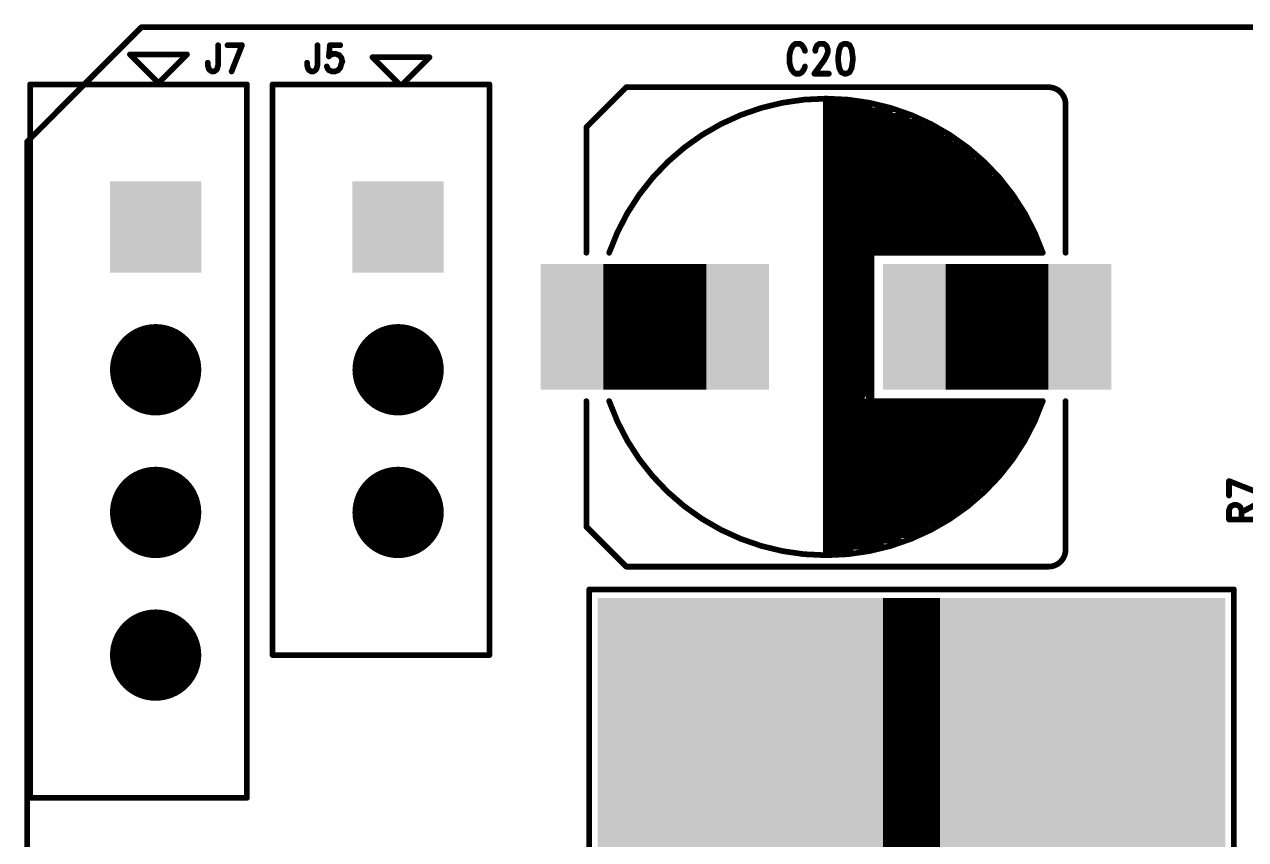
# Model space of a CAD drawing. Extents: x 100 to 134.1, y 89.7 to 148.
# Drawn here: x 99.95 to 121.35, y 133.77 to 148.05 of the extents above; entities that cross this region are included whole.
import ezdxf

# ---------------------------------------------------------------- set-up
doc = ezdxf.new("R2010")
doc.units = 0
doc.layers.get('0').update_dxf_attribs({"linetype": 'CONTINUOUS'})
doc.layers.add('MASK-TOP_PHO', color=3, linetype='CONTINUOUS')
doc.layers.add('SILK-TOP_PHO', color=14, linetype='CONTINUOUS')

# ---------------------------------------------------------------- blocks, each defined once
blk = doc.blocks.new('ROUND_1')
at = {"const_width": 0.050038}
blk.add_lwpolyline([(-0.025018, 0, 1), (0.025018, 0, 1)], format="xyb", close=True, dxfattribs=at)
blk = doc.blocks.new('SQUARE_28')
blk.add_solid([(0.799972, 0.799972), (0.799972, -0.799972), (-0.799972, 0.799972), (-0.799972, -0.799972)])
blk = doc.blocks.new('ROUND_49')
at = {"const_width": 0.799972}
blk.add_lwpolyline([(-0.399986, 0, 1), (0.399986, 0, 1)], format="xyb", close=True, dxfattribs=at)
blk = doc.blocks.new('SQUARE_171')
blk.add_solid([(1.099946, 1.099946), (1.099946, -1.099946), (-1.099946, 1.099946), (-1.099946, -1.099946)])
blk = doc.blocks.new('SQUARE_235')
blk.add_solid([(4.99999, 4.99999), (4.99999, -4.99999), (-4.99999, 4.99999), (-4.99999, -4.99999)])

msp = doc.modelspace()

# ---------------------------------------------------------------- linework, layer by layer
at = {"layer": 'MASK-TOP_PHO'}
for points, const_width in [([(102.00005, 147.999958), (100.000054, 145.999962)], 0.100076), ([(131.99999, 147.999958), (102.00005, 147.999958)], 0.100076), ([(100.000054, 145.999962), (100.000054, 102.00005)], 0.100076), ([(111.899954, 142.750032), (110.10011, 142.750032)], 2.199892), ([(117.899942, 142.750032), (116.100098, 142.750032)], 2.199892), ([(115.000024, 132.999988), (116.000022, 132.999988)], 9.99998)]:
    msp.add_lwpolyline(points, dxfattribs=dict(at, const_width=const_width))
at = {"layer": 'SILK-TOP_PHO', "const_width": 0.100076}
for points in [[(102.00005, 147.999958), (100.000054, 145.999962)], [(131.99999, 147.999958), (102.00005, 147.999958)], [(103.345488, 147.686014), (103.345488, 147.336002)], [(103.509064, 147.686014), (103.763572, 147.686014)], [(103.763572, 147.686014), (103.581708, 147.226528)], [(105.086404, 147.686014), (105.086404, 147.336002)], [(105.30459, 147.686014), (105.286302, 147.489164)], [(105.486454, 147.686014), (105.30459, 147.686014)], [(113.431828, 147.687538), (113.395506, 147.6375)], [(113.46815, 147.71243), (113.431828, 147.687538)], [(113.540794, 147.71243), (113.46815, 147.71243)], [(113.57737, 147.687538), (113.540794, 147.71243)], [(113.613692, 147.6375), (113.57737, 147.687538)], [(113.81359, 147.612608), (113.831878, 147.662392)], [(113.831878, 147.662392), (113.849912, 147.687538)], [(113.849912, 147.687538), (113.886488, 147.71243)], [(113.886488, 147.71243), (113.959132, 147.71243)], [(113.959132, 147.71243), (113.995454, 147.687538)], [(113.995454, 147.687538), (114.013742, 147.662392)], [(114.013742, 147.662392), (114.031776, 147.612608)], [(114.26825, 147.687538), (114.231928, 147.612608)], [(114.322606, 147.71243), (114.26825, 147.687538)], [(114.359182, 147.71243), (114.322606, 147.71243)], [(114.413538, 147.687538), (114.359182, 147.71243)], [(114.450114, 147.612608), (114.413538, 147.687538)], [(102.274878, 147.049998), (101.799898, 147.524978)], [(101.799898, 147.524978), (102.799896, 147.524978)], [(102.799896, 147.524978), (102.324916, 147.049998)], [(105.286302, 147.489164), (105.30459, 147.511008)], [(105.30459, 147.511008), (105.3592, 147.532852)], [(105.3592, 147.532852), (105.413556, 147.532852)], [(105.413556, 147.532852), (105.468166, 147.511008)], [(105.468166, 147.511008), (105.504488, 147.467066)], [(105.504488, 147.467066), (105.522776, 147.401534)], [(106.52506, 146.99996), (106.05008, 147.47494)], [(106.05008, 147.47494), (107.050078, 147.47494)], [(107.050078, 147.47494), (106.575098, 146.99996)], [(113.377218, 147.587462), (113.359184, 147.512532)], [(113.359184, 147.512532), (113.359184, 147.387564)], [(113.395506, 147.6375), (113.377218, 147.587462)], [(113.631726, 147.587462), (113.613692, 147.6375)], [(113.977166, 147.437602), (113.795556, 147.187412)], [(113.81359, 147.587462), (113.81359, 147.612608)], [(114.013742, 147.512532), (113.977166, 147.437602)], [(114.031776, 147.56257), (114.013742, 147.512532)], [(114.031776, 147.612608), (114.031776, 147.56257)], [(114.231928, 147.612608), (114.21364, 147.487386)], [(114.21364, 147.487386), (114.21364, 147.412456)], [(114.468148, 147.487386), (114.450114, 147.612608)], [(114.468148, 147.412456), (114.468148, 147.487386)], [(103.163624, 147.336002), (103.163624, 147.37969)], [(103.181912, 147.270216), (103.163624, 147.336002)], [(103.199946, 147.248372), (103.181912, 147.270216)], [(103.236268, 147.226528), (103.199946, 147.248372)], [(103.272844, 147.226528), (103.236268, 147.226528)], [(103.309166, 147.248372), (103.272844, 147.226528)], [(103.3272, 147.270216), (103.309166, 147.248372)], [(103.345488, 147.336002), (103.3272, 147.270216)], [(104.90454, 147.336002), (104.90454, 147.37969)], [(104.922828, 147.270216), (104.90454, 147.336002)], [(104.940862, 147.248372), (104.922828, 147.270216)], [(104.977184, 147.226528), (104.940862, 147.248372)], [(105.01376, 147.226528), (104.977184, 147.226528)], [(105.050082, 147.248372), (105.01376, 147.226528)], [(105.068116, 147.270216), (105.050082, 147.248372)], [(105.086404, 147.336002), (105.068116, 147.270216)], [(105.268268, 147.270216), (105.24998, 147.314158)], [(105.286302, 147.248372), (105.268268, 147.270216)], [(105.340912, 147.226528), (105.286302, 147.248372)], [(105.395522, 147.226528), (105.340912, 147.226528)], [(105.449878, 147.248372), (105.395522, 147.226528)], [(105.486454, 147.292314), (105.449878, 147.248372)], [(105.504488, 147.357846), (105.486454, 147.292314)], [(105.522776, 147.401534), (105.504488, 147.357846)], [(113.359184, 147.387564), (113.377218, 147.31238)], [(113.377218, 147.31238), (113.395506, 147.262596)], [(113.395506, 147.262596), (113.431828, 147.212558)], [(113.57737, 147.212558), (113.613692, 147.262596)], [(113.613692, 147.262596), (113.631726, 147.31238)], [(114.21364, 147.412456), (114.231928, 147.287488)], [(114.231928, 147.287488), (114.26825, 147.212558)], [(114.413538, 147.212558), (114.450114, 147.287488)], [(114.450114, 147.287488), (114.468148, 147.412456)], [(100.050092, 146.99996), (103.849932, 146.99996)], [(100.050092, 134.500112), (100.050092, 146.99996)], [(103.849932, 146.99996), (103.849932, 134.500112)], [(104.30002, 146.99996), (108.100114, 146.99996)], [(104.30002, 136.99998), (104.30002, 146.99996)], [(108.100114, 146.99996), (108.100114, 136.99998)], [(113.431828, 147.212558), (113.46815, 147.187412)], [(113.46815, 147.187412), (113.540794, 147.187412)], [(113.540794, 147.187412), (113.57737, 147.212558)], [(113.795556, 147.187412), (114.050064, 147.187412)], [(114.26825, 147.212558), (114.322606, 147.187412)], [(114.322606, 147.187412), (114.359182, 147.187412)], [(114.359182, 147.187412), (114.413538, 147.212558)], [(110.499906, 146.949922), (109.799882, 146.249898)], [(117.899942, 146.949922), (110.499906, 146.949922)], [(114.000026, 138.75004), (114.000026, 146.750024)], [(114.000026, 146.649948), (114.800126, 146.649948)], [(118.199916, 144.050004), (118.199916, 146.649948)], [(114.000026, 146.550126), (115.149884, 146.550126)], [(114.000026, 146.45005), (115.450112, 146.45005)], [(109.799882, 146.249898), (109.799882, 144.050004)], [(114.000026, 146.349974), (115.700048, 146.349974)], [(114.000026, 146.249898), (115.899946, 146.249898)], [(114.000026, 146.150076), (116.05006, 146.150076)], [(100.000054, 145.999962), (100.000054, 102.00005)], [(114.000026, 146.05), (116.19992, 146.05)], [(114.000026, 145.949924), (116.350034, 145.949924)], [(114.000026, 145.850102), (116.499894, 145.850102)], [(114.000026, 145.750026), (116.59997, 145.750026)], [(114.000026, 145.64995), (116.750084, 145.64995)], [(114.000026, 145.549874), (116.800122, 145.549874)], [(114.000026, 145.544032), (114.381026, 145.544032)], [(114.000026, 145.450052), (114.899948, 145.450052)], [(116.899944, 145.450052), (114.000026, 145.450052)], [(114.000026, 145.417032), (115.016026, 145.417032)], [(114.000026, 145.349976), (117.00002, 145.349976)], [(114.000026, 145.290032), (115.270026, 145.290032)], [(116.849906, 145.50009), (114.100102, 145.50009)], [(117.100096, 145.2499), (114.000026, 145.2499)], [(114.000026, 145.163032), (115.524026, 145.163032)], [(114.000026, 145.150078), (117.199918, 145.150078)], [(117.249956, 145.050002), (114.000026, 145.050002)], [(114.000026, 145.036032), (115.651026, 145.036032)], [(114.000026, 144.949926), (117.299994, 144.949926)], [(114.000026, 144.909032), (115.778026, 144.909032)], [(117.40007, 144.850104), (114.000026, 144.850104)], [(114.000026, 144.750028), (117.450108, 144.750028)], [(114.000026, 144.655032), (116.032026, 144.655032)], [(117.499892, 144.649952), (114.000026, 144.649952)], [(114.127026, 144.782032), (115.905026, 144.782032)], [(114.000026, 144.549876), (117.54993, 144.549876)], [(114.000026, 144.528032), (116.159026, 144.528032)], [(114.000026, 144.450054), (117.599968, 144.450054)], [(114.599974, 140.24991), (114.599974, 144.599914)], [(114.000026, 144.401032), (116.286026, 144.401032)], [(117.650006, 144.349978), (114.000026, 144.349978)], [(114.000026, 144.274032), (117.700044, 144.274032)], [(114.750088, 141.349984), (114.750088, 144.349978)], [(114.000026, 144.147032), (117.750082, 144.147032)], [(117.80012, 144.050004), (114.000026, 144.050004)], [(114.050064, 144.200118), (117.700044, 144.200118)], [(114.100102, 141.349984), (114.100102, 144.050004)], [(114.199924, 141.349984), (114.199924, 144.050004)], [(114.3, 141.400022), (114.3, 144.050004)], [(114.400076, 141.400022), (114.400076, 144.050004)], [(114.499898, 141.45006), (114.499898, 144.050004)], [(114.650012, 141.549882), (114.650012, 144.050004)], [(114.800126, 141.45006), (114.800126, 144.050004)], [(109.799882, 141.45006), (109.799882, 139.249912)], [(117.80012, 141.45006), (114.000026, 141.45006)], [(118.199916, 138.850116), (118.199916, 141.45006)], [(117.700044, 141.249908), (114.050064, 141.249908)], [(114.050826, 141.353032), (117.750082, 141.353032)], [(117.650006, 141.150086), (114.050064, 141.150086)], [(114.050064, 141.100048), (117.650006, 141.100048)], [(114.050826, 141.200632), (117.700044, 141.200632)], [(114.050826, 141.048232), (117.599968, 141.048232)], [(114.050064, 140.999972), (117.599968, 140.999972)], [(117.499892, 140.899896), (114.050064, 140.899896)], [(114.050064, 140.800074), (117.450108, 140.800074)], [(114.127026, 140.845032), (117.499892, 140.845032)], [(114.000026, 140.718032), (117.450108, 140.718032)], [(114.000026, 140.591032), (117.350032, 140.591032)], [(117.40007, 140.64996), (114.050064, 140.64996)], [(114.000026, 140.464032), (117.249956, 140.464032)], [(117.299994, 140.549884), (114.050064, 140.549884)], [(114.050064, 140.5001), (117.299994, 140.5001)], [(117.199918, 140.400024), (114.050064, 140.400024)], [(114.000026, 140.349986), (117.14988, 140.349986)], [(114.000026, 140.24991), (117.100096, 140.24991)], [(117.00002, 140.150088), (114.050064, 140.150088)], [(114.127026, 140.337032), (117.14988, 140.337032)], [(114.127026, 140.210032), (117.050058, 140.210032)], [(114.000026, 140.083032), (116.949982, 140.083032)], [(114.000026, 140.050012), (116.899944, 140.050012)], [(116.849906, 139.949936), (114.050064, 139.949936)], [(121.06402, 140.050012), (121.523506, 139.868148)], [(121.06402, 139.795504), (121.06402, 140.050012)], [(114.000026, 139.850114), (116.700046, 139.850114)], [(114.000026, 139.750038), (116.59997, 139.750038)], [(114.000026, 139.7), (116.549932, 139.7)], [(114.000026, 139.599924), (116.45011, 139.599924)], [(121.06402, 139.540996), (121.085864, 139.595352)], [(121.06402, 139.377166), (121.06402, 139.540996)], [(121.085864, 139.595352), (121.107708, 139.61364)], [(121.107708, 139.61364), (121.15165, 139.631928)], [(121.15165, 139.631928), (121.195338, 139.631928)], [(121.195338, 139.631928), (121.239026, 139.61364)], [(121.239026, 139.61364), (121.26087, 139.595352)], [(121.26087, 139.595352), (121.282714, 139.540996)], [(121.282714, 139.50442), (121.523506, 139.631928)], [(121.282714, 139.540996), (121.282714, 139.377166)], [(114.000026, 139.500102), (116.299996, 139.500102)], [(114.000026, 139.400026), (116.149882, 139.400026)], [(114.000026, 139.29995), (116.000022, 139.29995)], [(121.06402, 139.377166), (121.523506, 139.377166)], [(109.799882, 139.249912), (110.499906, 138.549888)], [(114.000026, 139.199874), (115.800124, 139.199874)], [(114.000026, 139.100052), (115.599972, 139.100052)], [(114.000026, 138.999976), (115.299998, 138.999976)], [(114.000026, 138.8999), (115.000024, 138.8999)], [(114.000026, 138.800078), (114.450114, 138.800078)], [(110.499906, 138.549888), (117.899942, 138.549888)], [(109.84992, 138.150092), (121.150126, 138.150092)], [(109.84992, 126.350014), (109.84992, 138.150092)], [(121.150126, 138.150092), (121.150126, 126.350014)], [(108.100114, 136.99998), (104.30002, 136.99998)], [(103.849932, 134.500112), (100.050092, 134.500112)]]:
    msp.add_lwpolyline(points, dxfattribs=at)
for points in [[(118.199916, 146.649948, 0.4142136), (117.899942, 146.949922)], [(117.80012, 144.04975, 0.7106617), (110.199932, 144.04975)], [(110.199932, 141.450314, 0.7106617), (117.80012, 141.450314)], [(117.899942, 138.549888, 0.4142155), (118.199916, 138.850116)]]:
    msp.add_lwpolyline(points, format="xyb", dxfattribs=at)

# ---------------------------------------------------------------- block references
at = {"layer": 'MASK-TOP_PHO'}
for name, p in [('ROUND_1', (102.00005, 147.999958)), ('ROUND_1', (100.000054, 145.999962)), ('SQUARE_28', (102.249986, 144.500092)), ('SQUARE_28', (106.499914, 144.500092)), ('SQUARE_171', (110.10011, 142.750032)), ('SQUARE_171', (111.899954, 142.750032)), ('SQUARE_171', (116.100098, 142.750032)), ('SQUARE_171', (117.899942, 142.750032)), ('ROUND_49', (102.249986, 141.99997)), ('ROUND_49', (106.499914, 141.99997)), ('ROUND_49', (102.249986, 139.500102)), ('ROUND_49', (106.499914, 139.500102)), ('SQUARE_235', (115.000024, 132.999988)), ('SQUARE_235', (116.000022, 132.999988)), ('ROUND_49', (102.249986, 136.99998))]:
    msp.add_blockref(name, p, dxfattribs=at)
at = {"layer": 'SILK-TOP_PHO'}
for p in [(102.00005, 147.999958), (103.345488, 147.686014), (103.509064, 147.686014), (103.763572, 147.686014), (103.763572, 147.686014), (105.086404, 147.686014), (105.30459, 147.686014), (105.486454, 147.686014), (113.431828, 147.687538), (113.46815, 147.71243), (113.540794, 147.71243), (113.57737, 147.687538), (113.831878, 147.662392), (113.849912, 147.687538), (113.886488, 147.71243), (113.959132, 147.71243), (113.995454, 147.687538), (114.013742, 147.662392), (114.26825, 147.687538), (114.322606, 147.71243), (114.322606, 147.71243), (114.359182, 147.71243), (114.413538, 147.687538), (101.799898, 147.524978), (102.799896, 147.524978), (105.286302, 147.489164), (105.30459, 147.511008), (105.3592, 147.532852), (105.413556, 147.532852), (105.468166, 147.511008), (105.504488, 147.467066), (106.05008, 147.47494), (107.050078, 147.47494), (113.359184, 147.512532), (113.377218, 147.587462), (113.395506, 147.6375), (113.613692, 147.6375), (113.631726, 147.587462), (113.81359, 147.612608), (113.81359, 147.587462), (113.977166, 147.437602), (114.013742, 147.512532), (114.031776, 147.612608), (114.031776, 147.56257), (114.21364, 147.487386), (114.231928, 147.612608), (114.450114, 147.612608), (114.468148, 147.487386), (103.163624, 147.37969), (103.163624, 147.336002), (103.181912, 147.270216), (103.199946, 147.248372), (103.236268, 147.226528), (103.272844, 147.226528), (103.309166, 147.248372), (103.3272, 147.270216), (103.345488, 147.336002), (103.581708, 147.226528), (104.90454, 147.37969), (104.90454, 147.336002), (104.922828, 147.270216), (104.940862, 147.248372), (104.977184, 147.226528), (105.01376, 147.226528), (105.050082, 147.248372), (105.068116, 147.270216), (105.086404, 147.336002), (105.24998, 147.314158), (105.268268, 147.270216), (105.286302, 147.248372), (105.340912, 147.226528), (105.395522, 147.226528), (105.449878, 147.248372), (105.486454, 147.292314), (105.486454, 147.292314), (105.504488, 147.357846), (105.522776, 147.401534), (113.359184, 147.387564), (113.377218, 147.31238), (113.395506, 147.262596), (113.613692, 147.262596), (113.631726, 147.31238), (114.21364, 147.412456), (114.231928, 147.287488), (114.450114, 147.287488), (114.468148, 147.412456), (100.050092, 146.99996), (100.050092, 146.99996), (102.274878, 147.049998), (102.324916, 147.049998), (103.849932, 146.99996), (104.30002, 146.99996), (104.30002, 146.99996), (106.52506, 146.99996), (106.575098, 146.99996), (108.100114, 146.99996), (113.431828, 147.212558), (113.46815, 147.187412), (113.540794, 147.187412), (113.57737, 147.212558), (113.795556, 147.187412), (114.050064, 147.187412), (114.26825, 147.212558), (114.322606, 147.187412), (114.359182, 147.187412), (114.413538, 147.212558), (110.499906, 146.949922), (117.899942, 146.949922), (117.899942, 146.949922), (114.000026, 146.750024), (114.000026, 146.649948), (114.800126, 146.649948), (118.199916, 146.649948), (118.199916, 146.649948), (114.000026, 146.550126), (114.000026, 146.45005), (115.149884, 146.550126), (115.450112, 146.45005), (109.799882, 146.249898), (114.000026, 146.349974), (114.000026, 146.249898), (114.000026, 146.150076), (115.700048, 146.349974), (115.899946, 146.249898), (116.05006, 146.150076), (100.000054, 145.999962), (114.000026, 146.05), (114.000026, 145.949924), (116.19992, 146.05), (116.350034, 145.949924), (114.000026, 145.850102), (114.000026, 145.750026), (116.499894, 145.850102), (116.59997, 145.750026), (114.000026, 145.64995), (114.000026, 145.549874), (114.000026, 145.544032), (114.381026, 145.544032), (116.750084, 145.64995), (116.800122, 145.549874), (114.000026, 145.450052), (114.000026, 145.450052), (114.000026, 145.417032), (114.000026, 145.349976), (114.000026, 145.290032), (114.100102, 145.50009), (114.899948, 145.450052), (115.016026, 145.417032), (115.270026, 145.290032), (116.849906, 145.50009), (116.899944, 145.450052), (117.00002, 145.349976), (114.000026, 145.2499), (114.000026, 145.163032), (114.000026, 145.150078), (115.524026, 145.163032), (117.100096, 145.2499), (117.199918, 145.150078), (114.000026, 145.050002), (114.000026, 145.036032), (114.000026, 144.949926), (114.000026, 144.909032), (115.651026, 145.036032), (115.778026, 144.909032), (117.249956, 145.050002), (117.299994, 144.949926), (114.000026, 144.850104), (114.000026, 144.750028), (114.000026, 144.655032), (114.000026, 144.649952), (114.127026, 144.782032), (115.905026, 144.782032), (116.032026, 144.655032), (117.40007, 144.850104), (117.450108, 144.750028), (117.499892, 144.649952), (114.000026, 144.549876), (114.000026, 144.528032), (114.000026, 144.450054), (114.599974, 144.599914), (116.159026, 144.528032), (117.54993, 144.549876), (117.599968, 144.450054), (114.000026, 144.401032), (114.000026, 144.349978), (114.000026, 144.274032), (114.750088, 144.349978), (116.286026, 144.401032), (117.650006, 144.349978), (117.700044, 144.274032), (109.799882, 144.050004), (110.199932, 144.04975), (114.000026, 144.147032), (114.000026, 144.050004), (114.050064, 144.200118), (114.100102, 144.050004), (114.199924, 144.050004), (114.3, 144.050004), (114.400076, 144.050004), (114.499898, 144.050004), (114.650012, 144.050004), (114.800126, 144.050004), (117.700044, 144.200118), (117.750082, 144.147032), (117.80012, 144.050004), (117.80012, 144.04975), (118.199916, 144.050004), (109.799882, 141.45006), (110.199932, 141.450314), (114.000026, 141.45006), (114.499898, 141.45006), (114.650012, 141.549882), (114.800126, 141.45006), (117.80012, 141.450314), (117.80012, 141.45006), (118.199916, 141.45006), (114.050064, 141.249908), (114.050826, 141.353032), (114.100102, 141.349984), (114.199924, 141.349984), (114.3, 141.400022), (114.400076, 141.400022), (114.750088, 141.349984), (117.700044, 141.249908), (117.750082, 141.353032), (114.050064, 141.150086), (114.050064, 141.100048), (114.050826, 141.200632), (114.050826, 141.048232), (117.599968, 141.048232), (117.650006, 141.150086), (117.650006, 141.100048), (117.700044, 141.200632), (114.050064, 140.999972), (114.050064, 140.899896), (114.050064, 140.800074), (114.127026, 140.845032), (117.450108, 140.800074), (117.499892, 140.899896), (117.499892, 140.845032), (117.599968, 140.999972), (114.000026, 140.718032), (114.000026, 140.591032), (114.050064, 140.64996), (117.350032, 140.591032), (117.40007, 140.64996), (117.450108, 140.718032), (114.000026, 140.464032), (114.050064, 140.549884), (114.050064, 140.5001), (114.050064, 140.400024), (117.199918, 140.400024), (117.249956, 140.464032), (117.299994, 140.549884), (117.299994, 140.5001), (114.000026, 140.349986), (114.000026, 140.24991), (114.050064, 140.150088), (114.127026, 140.337032), (114.127026, 140.210032), (114.599974, 140.24991), (117.00002, 140.150088), (117.050058, 140.210032), (117.100096, 140.24991), (117.14988, 140.349986), (117.14988, 140.337032), (114.000026, 140.083032), (114.000026, 140.050012), (114.050064, 139.949936), (116.849906, 139.949936), (116.899944, 140.050012), (116.949982, 140.083032), (121.06402, 140.050012), (121.06402, 140.050012), (114.000026, 139.850114), (114.000026, 139.750038), (116.59997, 139.750038), (116.700046, 139.850114), (121.06402, 139.795504), (114.000026, 139.7), (114.000026, 139.599924), (116.45011, 139.599924), (116.549932, 139.7), (121.06402, 139.540996), (121.085864, 139.595352), (121.107708, 139.61364), (121.15165, 139.631928), (121.195338, 139.631928), (121.239026, 139.61364), (121.26087, 139.595352), (121.282714, 139.540996), (114.000026, 139.500102), (114.000026, 139.400026), (114.000026, 139.29995), (116.000022, 139.29995), (116.149882, 139.400026), (116.299996, 139.500102), (121.06402, 139.377166), (121.06402, 139.377166), (121.282714, 139.50442), (121.282714, 139.377166), (109.799882, 139.249912), (114.000026, 139.199874), (114.000026, 139.100052), (115.599972, 139.100052), (115.800124, 139.199874), (114.000026, 138.999976), (114.000026, 138.8999), (115.000024, 138.8999), (115.299998, 138.999976), (114.000026, 138.800078), (114.000026, 138.75004), (114.450114, 138.800078), (118.199916, 138.850116), (118.199916, 138.850116), (110.499906, 138.549888), (117.899942, 138.549888), (117.899942, 138.549888), (109.84992, 138.150092), (109.84992, 138.150092), (121.150126, 138.150092), (104.30002, 136.99998), (108.100114, 136.99998), (100.050092, 134.500112), (103.849932, 134.500112)]:
    msp.add_blockref('ROUND_1', p, dxfattribs=at)

doc.saveas('drawing.dxf')
